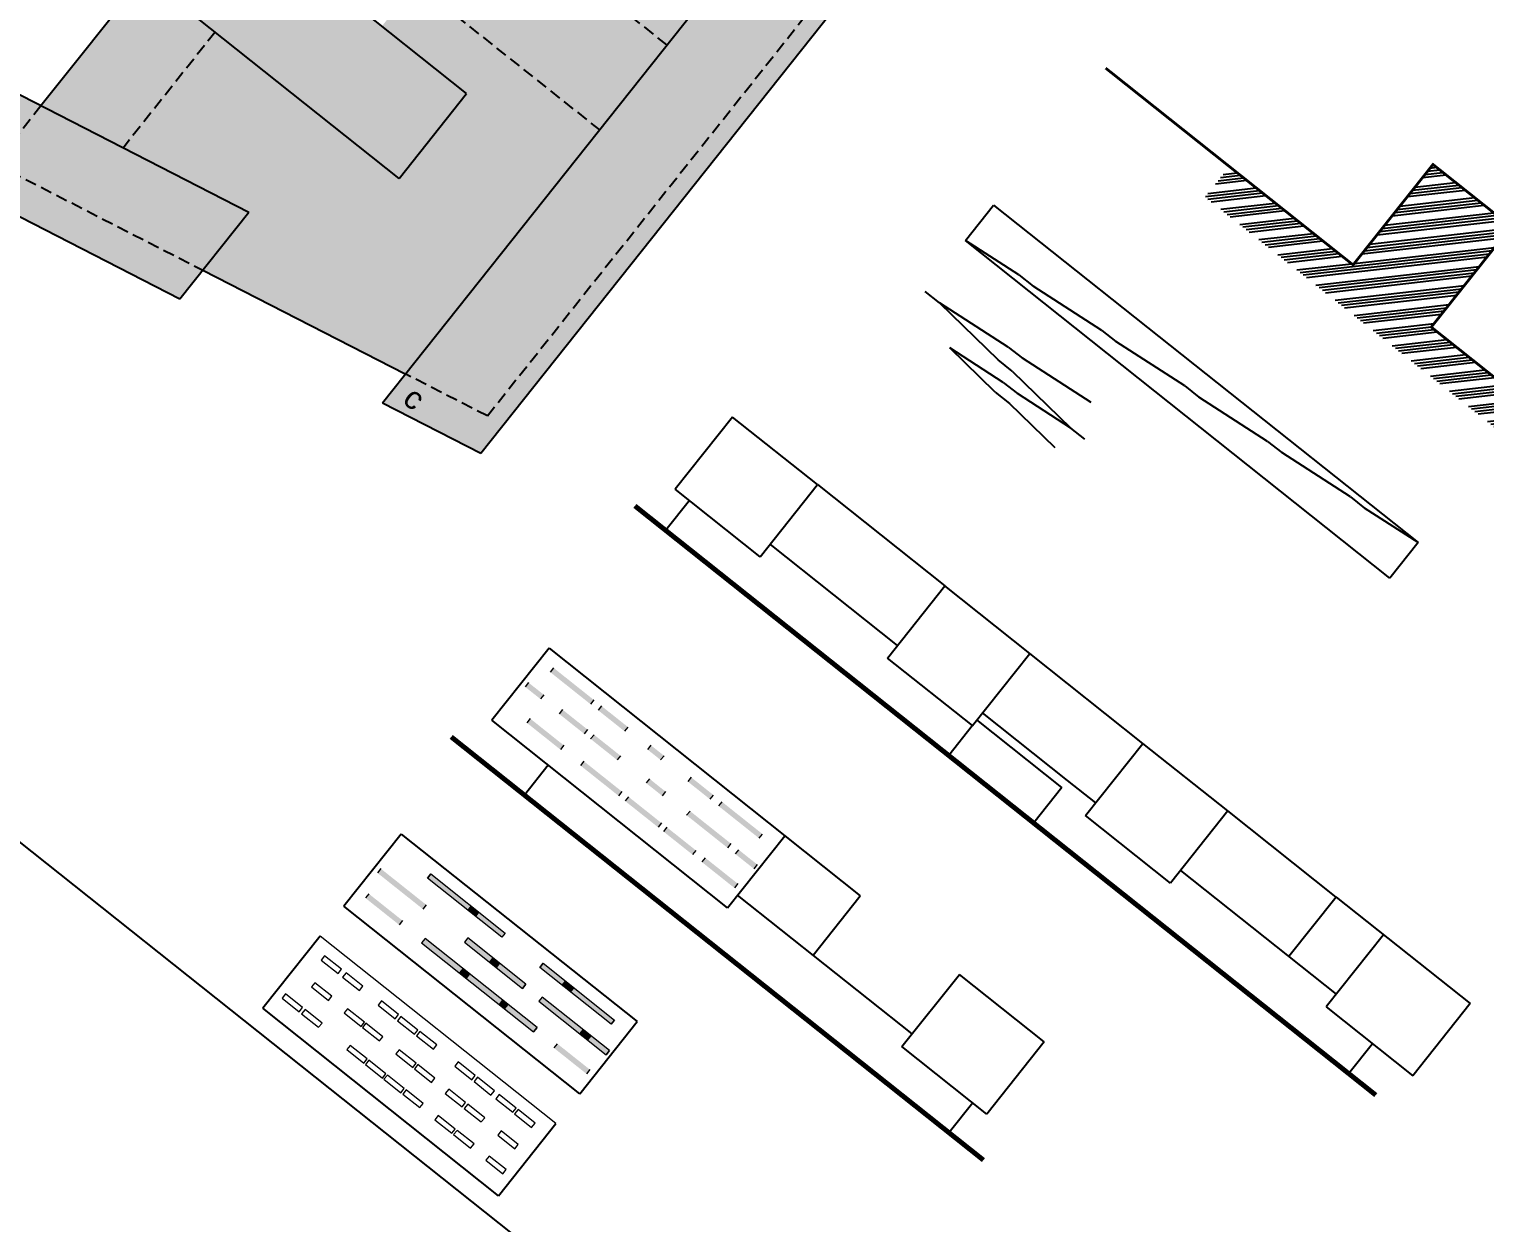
# Model space of a CAD drawing. Header units: metres. Extents: x -664657 to -643449, y -1076720 to -1062383.
# Drawn here: x -657582.8 to -657421.8, y -1068461.4 to -1068329.4 of the extents above; entities that cross this region are included whole.
import ezdxf

# ---------------------------------------------------------------- set-up
doc = ezdxf.new("R2010")
doc.units = ezdxf.units.M
doc.header["$LTSCALE"] = 0.1
doc.linetypes.add('DASHED', pattern=[19.05, 12.7, -6.35])
doc.layers.get('0').update_dxf_attribs({"color": 8, "lineweight": 9})
for name, color, linetype in [('AA_THER_popis', 6, 'Continuous'), ('AA_THER_slabá', 4, 'Continuous'), ('AA_THER_srafy', 52, 'Continuous'), ('AA_THER_čárkovaná', 5, 'DASHED')]:
    doc.layers.add(name, color=color, linetype=linetype)
doc.layers.add('AA_THER_silná', color=1, linetype='Continuous', lineweight=70)
doc.styles.get("Standard").update_dxf_attribs({"font": 'arial.ttf', "width": 0.8})

msp = doc.modelspace()

# ---------------------------------------------------------------- hatches: boundary and pattern name
h = msp.add_hatch(color=256)
h.paths.add_polyline_path([(-657520.728, -1068404.022), (-657520.354, -1068403.553), (-657524.825, -1068399.998), (-657525.198, -1068400.468)])
h.paths.add_polyline_path([(-657519.515, -1068404.22), (-657519.888, -1068404.69), (-657516.961, -1068407.017), (-657516.587, -1068406.548)])
h.paths.add_polyline_path([(-657514.046, -1068408.569), (-657514.419, -1068409.038), (-657512.967, -1068410.193), (-657512.593, -1068409.723)])
h.paths.add_polyline_path([(-657509.598, -1068412.105), (-657509.971, -1068412.575), (-657507.498, -1068414.541), (-657507.124, -1068414.072)])
h.paths.add_polyline_path([(-657506.194, -1068414.811), (-657506.567, -1068415.281), (-657502.074, -1068418.854), (-657501.7, -1068418.384)])
h = msp.add_hatch(color=256)
h.paths.add_polyline_path([(-657502.274, -1068421.761), (-657504.339, -1068420.119), (-657504.712, -1068420.588), (-657502.647, -1068422.23)])
h.paths.add_polyline_path([(-657505.201, -1068419.433), (-657509.717, -1068415.843), (-657510.091, -1068416.312), (-657505.575, -1068419.903)])
h.paths.add_polyline_path([(-657512.441, -1068413.677), (-657514.211, -1068412.27), (-657514.584, -1068412.74), (-657512.814, -1068414.147)])
h.paths.add_polyline_path([(-657517.41, -1068409.726), (-657520.338, -1068407.398), (-657520.711, -1068407.868), (-657517.784, -1068410.196)])
h.paths.add_polyline_path([(-657525.898, -1068402.978), (-657527.577, -1068401.643), (-657527.951, -1068402.112), (-657526.271, -1068403.448)])
for points in [[(-657521.064, -1068406.821), (-657523.833, -1068404.62), (-657524.206, -1068405.089), (-657521.437, -1068407.291)], [(-657512.878, -1068417.162), (-657516.532, -1068414.257), (-657516.905, -1068414.727), (-657513.251, -1068417.632)], [(-657538.897, -1068426.216), (-657543.932, -1068422.213), (-657544.306, -1068422.683), (-657539.271, -1068426.686)], [(-657534.295, -1068426.81), (-657533.921, -1068426.34), (-657538.392, -1068422.786), (-657538.765, -1068423.255)], [(-657541.54, -1068427.947), (-657545.262, -1068424.988), (-657545.635, -1068425.458), (-657541.914, -1068428.417)], [(-657533.455, -1068427.477), (-657533.082, -1068427.008), (-657533.921, -1068426.34), (-657534.295, -1068426.81)], [(-657533.082, -1068427.008), (-657533.455, -1068427.477), (-657530.528, -1068429.805), (-657530.154, -1068429.335)], [(-657534.836, -1068433.278), (-657539.034, -1068429.94), (-657539.408, -1068430.41), (-657535.209, -1068433.748)], [(-657531.52, -1068432.082), (-657534.288, -1068429.881), (-657534.662, -1068430.35), (-657531.893, -1068432.552)], [(-657531.167, -1068433.129), (-657530.793, -1068432.659), (-657531.52, -1068432.082), (-657531.893, -1068432.552)], [(-657527.866, -1068434.987), (-657530.793, -1068432.659), (-657531.167, -1068433.129), (-657528.239, -1068435.457)], [(-657525.953, -1068432.675), (-657526.326, -1068433.145), (-657523.853, -1068435.112), (-657523.479, -1068434.642)], [(-657534.836, -1068433.278), (-657535.209, -1068433.748), (-657534.483, -1068434.325), (-657534.11, -1068433.855)], [(-657530.456, -1068436.76), (-657534.11, -1068433.855), (-657534.483, -1068434.325), (-657530.829, -1068437.23)], [(-657522.922, -1068435.852), (-657522.549, -1068435.382), (-657523.479, -1068434.642), (-657523.853, -1068435.112)], [(-657522.549, -1068435.382), (-657522.922, -1068435.852), (-657518.429, -1068439.424), (-657518.056, -1068438.954)], [(-657530.456, -1068436.76), (-657530.829, -1068437.23), (-657530.24, -1068437.699), (-657529.866, -1068437.229)], [(-657526.644, -1068439.792), (-657529.866, -1068437.229), (-657530.24, -1068437.699), (-657527.017, -1068440.261)], [(-657521.556, -1068440.004), (-657526.072, -1068436.413), (-657526.446, -1068436.883), (-657521.93, -1068440.473)], [(-657521.068, -1068441.159), (-657520.694, -1068440.689), (-657521.556, -1068440.004), (-657521.93, -1068440.473)], [(-657518.629, -1068442.331), (-657520.694, -1068440.689), (-657521.068, -1068441.159), (-657519.002, -1068442.801)], [(-657520.791, -1068444.445), (-657524.399, -1068441.576), (-657524.773, -1068442.046), (-657521.164, -1068444.914)]]:
    msp.add_hatch(color=256).paths.add_polyline_path(points)
h = msp.add_hatch(color=256)
h.paths.add_polyline_path([(-657504.436, -1068423.874), (-657508.044, -1068421.005), (-657508.418, -1068421.475), (-657504.809, -1068424.344)])
h.paths.add_polyline_path([(-657509.065, -1068420.194), (-657512.288, -1068417.631), (-657512.661, -1068418.101), (-657509.439, -1068420.663)])
h.paths.add_polyline_path([(-657523.68, -1068408.574), (-657527.402, -1068405.615), (-657527.775, -1068406.084), (-657524.053, -1068409.044)])
h.paths.add_polyline_path([(-657517.258, -1068413.68), (-657521.456, -1068410.342), (-657521.829, -1068410.812), (-657517.631, -1068414.15)])
at = {"layer": 'AA_THER_srafy'}
h = msp.add_hatch(color=31, dxfattribs=at)
h.dxf.hatch_style = 1
h.paths.add_polyline_path([(-657526.521, -1068268.671), (-657532.745, -1068276.498), (-657507.697, -1068296.413), (-657501.473, -1068288.586)])
h.paths.add_polyline_path([(-657526.521, -1068268.671), (-657501.473, -1068288.586), (-657500.229, -1068287.02), (-657531.539, -1068262.126), (-657539.007, -1068271.519), (-657532.745, -1068276.498)])
h.paths.add_polyline_path([(-657543.947, -1068290.588), (-657550.209, -1068285.609), (-657557.677, -1068295.002), (-657551.415, -1068299.981)])
h.paths.add_polyline_path([(-657551.415, -1068299.981), (-657543.587, -1068306.204), (-657536.119, -1068296.811), (-657543.947, -1068290.588)])
h.paths.add_polyline_path([(-657526.726, -1068304.279), (-657534.194, -1068313.672), (-657523.236, -1068322.385), (-657515.768, -1068312.992)], flags=16)
h.paths.add_polyline_path([(-657562.617, -1068314.07), (-657568.879, -1068309.091), (-657576.347, -1068318.484), (-657570.085, -1068323.463)])
h.paths.add_polyline_path([(-657541.906, -1068345.867), (-657534.438, -1068336.474), (-657562.617, -1068314.07), (-657570.085, -1068323.463)])
h.paths.add_polyline_path([(-657581.531, -1068337.859), (-657588.794, -1068334.139), (-657596.412, -1068343.72), (-657566.149, -1068359.218), (-657563.61, -1068356.024), (-657586.609, -1068344.246)])
h.paths.add_polyline_path([(-657581.531, -1068337.859), (-657586.609, -1068344.246), (-657563.61, -1068356.024), (-657558.532, -1068349.637)])
h.paths.add_polyline_path([(-657541.215, -1068367.493), (-657543.754, -1068370.687), (-657532.86, -1068376.266), (-657476.746, -1068305.69), (-657486.139, -1068298.222), (-657487.384, -1068299.788), (-657479.556, -1068306.011), (-657532.136, -1068372.143)])
h.paths.add_polyline_path([(-657532.136, -1068372.143), (-657479.556, -1068306.011), (-657487.384, -1068299.788), (-657541.215, -1068367.493)], flags=16)
h = msp.add_hatch(color=151, dxfattribs=at)
h.dxf.hatch_style = 1
h.paths.add_polyline_path([(-657536.119, -1068296.811), (-657524.917, -1068282.722), (-657532.745, -1068276.498), (-657543.947, -1068290.588)])
h.paths.add_polyline_path([(-657562.258, -1068329.686), (-657570.085, -1068323.463), (-657581.531, -1068337.859), (-657572.452, -1068342.508)])
h = msp.add_hatch(color=254, dxfattribs=at)
h.dxf.hatch_style = 1
h.paths.add_polyline_path([(-657512.278, -1068331.098), (-657487.384, -1068299.788), (-657501.473, -1068288.586), (-657507.697, -1068296.413), (-657524.917, -1068282.722), (-657536.119, -1068296.811), (-657543.587, -1068306.204), (-657534.194, -1068313.672), (-657526.726, -1068304.279), (-657515.768, -1068312.992), (-657523.236, -1068322.385)])
h.paths.add_polyline_path([(-657519.746, -1068340.491), (-657512.278, -1068331.098), (-657523.236, -1068322.385), (-657532.598, -1068314.942), (-657540.066, -1068324.335)])
h = msp.add_hatch(color=41, dxfattribs=at)
h.dxf.hatch_style = 1
h.paths.add_polyline_path([(-657541.906, -1068345.867), (-657562.258, -1068329.686), (-657572.452, -1068342.508), (-657558.532, -1068349.637), (-657563.61, -1068356.024), (-657541.215, -1068367.493), (-657519.746, -1068340.491), (-657540.066, -1068324.335), (-657543.8, -1068329.031), (-657554.79, -1068320.293), (-657534.438, -1068336.474)])
h = msp.add_hatch(dxfattribs=at)
h.set_pattern_fill('ANSI34', color=254, scale=0.1, style=0)
h.set_pattern_definition([(6.51268, (-656030.26, -1069498.5804), (-0.2160709, 1.8927066), []), (6.51268, (-656029.9085, -1069498.8599), (-0.2160709, 1.8927066), []), (6.51268, (-656029.557, -1069499.1393), (-0.2160709, 1.8927066), []), (6.51268, (-656029.2056, -1069499.4187), (-0.2160709, 1.8927066), [])])
h.paths.add_polyline_path([(-657356.375, -1068419.029), (-657374.801, -1068404.379), (-657391.225, -1068391.32), (-657395.578, -1068387.858), (-657386.741, -1068376.743), (-657395.685, -1068369.632), (-657404.522, -1068380.747), (-657427.701, -1068362.317), (-657418.863, -1068351.203), (-657427.512, -1068344.326), (-657436.35, -1068355.44), (-657450.04, -1068344.555), (-657452.716, -1068347.922), (-657314.772, -1068457.598), (-657312.097, -1068454.234), (-657324.11, -1068444.683), (-657327.837, -1068441.72), (-657329.019, -1068443.207), (-657357.167, -1068420.827), (-657357.478, -1068421.219), (-657357.869, -1068420.907)])
h.paths.add_polyline_path([(-657248.573, -1068504.743), (-657251.312, -1068502.565), (-657249.444, -1068500.217), (-657255.374, -1068495.503), (-657257.241, -1068497.851), (-657264.756, -1068491.876), (-657262.889, -1068489.527), (-657268.314, -1068485.214), (-657270.181, -1068487.562), (-657291.615, -1068470.52), (-657286.014, -1068463.475), (-657290.429, -1068456.132), (-657298.578, -1068453.485), (-657304.179, -1068460.53), (-657312.097, -1068454.234), (-657314.772, -1068457.598), (-657251.246, -1068508.105)])

# ---------------------------------------------------------------- linework, layer by layer
for p, q in [((-657524.825, -1068399.998), (-657525.198, -1068400.468)), ((-657527.577, -1068401.643), (-657527.951, -1068402.112)), ((-657525.898, -1068402.978), (-657526.271, -1068403.448)), ((-657520.354, -1068403.553), (-657520.728, -1068404.022)), ((-657523.833, -1068404.62), (-657524.206, -1068405.089)), ((-657519.515, -1068404.22), (-657519.888, -1068404.69)), ((-657527.402, -1068405.615), (-657527.775, -1068406.084)), ((-657521.064, -1068406.821), (-657521.437, -1068407.291)), ((-657516.587, -1068406.548), (-657516.961, -1068407.017)), ((-657523.68, -1068408.574), (-657524.053, -1068409.044)), ((-657520.338, -1068407.398), (-657520.711, -1068407.868)), ((-657514.046, -1068408.569), (-657514.419, -1068409.038)), ((-657521.456, -1068410.342), (-657521.829, -1068410.812)), ((-657517.41, -1068409.726), (-657517.784, -1068410.196)), ((-657512.967, -1068410.193), (-657512.593, -1068409.723)), ((-657514.211, -1068412.27), (-657514.584, -1068412.74)), ((-657509.598, -1068412.105), (-657509.971, -1068412.575)), ((-657517.258, -1068413.68), (-657517.631, -1068414.15)), ((-657516.532, -1068414.257), (-657516.905, -1068414.727)), ((-657512.441, -1068413.677), (-657512.814, -1068414.147)), ((-657507.498, -1068414.541), (-657507.124, -1068414.072)), ((-657506.194, -1068414.811), (-657506.567, -1068415.281)), ((-657509.717, -1068415.843), (-657510.091, -1068416.312)), ((-657512.878, -1068417.162), (-657513.251, -1068417.632)), ((-657512.288, -1068417.631), (-657512.661, -1068418.101)), ((-657502.074, -1068418.854), (-657501.7, -1068418.384)), ((-657505.201, -1068419.433), (-657505.575, -1068419.903)), ((-657509.065, -1068420.194), (-657509.439, -1068420.663)), ((-657508.044, -1068421.005), (-657508.418, -1068421.475)), ((-657504.339, -1068420.119), (-657504.712, -1068420.588)), ((-657543.932, -1068422.213), (-657544.306, -1068422.683)), ((-657538.392, -1068422.786), (-657538.765, -1068423.255)), ((-657502.274, -1068421.761), (-657502.647, -1068422.23)), ((-657504.436, -1068423.874), (-657504.809, -1068424.344)), ((-657545.262, -1068424.988), (-657545.635, -1068425.458)), ((-657538.897, -1068426.216), (-657539.271, -1068426.686)), ((-657533.921, -1068426.34), (-657534.295, -1068426.81)), ((-657541.54, -1068427.947), (-657541.914, -1068428.417)), ((-657533.082, -1068427.008), (-657533.455, -1068427.477)), ((-657524.546, -1068450.417), (-657550.637, -1068429.673)), ((-657530.154, -1068429.335), (-657530.528, -1068429.805)), ((-657539.034, -1068429.94), (-657539.408, -1068430.41)), ((-657534.288, -1068429.881), (-657534.662, -1068430.35)), ((-657531.52, -1068432.082), (-657531.893, -1068432.552)), ((-657530.793, -1068432.659), (-657531.167, -1068433.129)), ((-657525.953, -1068432.675), (-657526.326, -1068433.145)), ((-657534.836, -1068433.278), (-657535.209, -1068433.748)), ((-657534.11, -1068433.855), (-657534.483, -1068434.325)), ((-657527.866, -1068434.987), (-657528.239, -1068435.457)), ((-657523.853, -1068435.112), (-657523.479, -1068434.642)), ((-657522.549, -1068435.382), (-657522.922, -1068435.852)), ((-657530.456, -1068436.76), (-657530.829, -1068437.23)), ((-657529.866, -1068437.229), (-657530.24, -1068437.699)), ((-657526.072, -1068436.413), (-657526.446, -1068436.883)), ((-657518.429, -1068439.424), (-657518.056, -1068438.954)), ((-657526.644, -1068439.792), (-657527.017, -1068440.261)), ((-657521.556, -1068440.004), (-657521.93, -1068440.473)), ((-657520.694, -1068440.689), (-657521.068, -1068441.159)), ((-657524.399, -1068441.576), (-657524.773, -1068442.046)), ((-657518.629, -1068442.331), (-657519.002, -1068442.801)), ((-657520.791, -1068444.445), (-657521.164, -1068444.914))]:
    msp.add_line(p, q)
at = {"color": 1, "lineweight": 30, "const_width": 0.3}
msp.add_lwpolyline([(-657355.984, -1068419.34), (-657395.578, -1068387.858), (-657386.741, -1068376.743), (-657395.685, -1068369.632), (-657404.522, -1068380.747), (-657427.701, -1068362.317), (-657418.863, -1068351.203), (-657427.512, -1068344.326), (-657436.35, -1068355.44), (-657463.73, -1068333.67)], dxfattribs=at)
for points in [[(-657538.392, -1068422.786), (-657530.154, -1068429.335), (-657530.528, -1068429.805), (-657538.765, -1068423.255)], [(-657526.644, -1068439.792), (-657539.034, -1068429.94), (-657539.408, -1068430.41), (-657527.017, -1068440.261)], [(-657527.866, -1068434.987), (-657534.288, -1068429.881), (-657534.662, -1068430.35), (-657528.239, -1068435.457)], [(-657550.523, -1068432.319), (-657548.644, -1068433.813), (-657548.271, -1068433.343), (-657550.149, -1068431.85)], [(-657525.953, -1068432.675), (-657518.056, -1068438.954), (-657518.429, -1068439.424), (-657526.326, -1068433.145)], [(-657548.151, -1068434.205), (-657546.273, -1068435.698), (-657545.899, -1068435.229), (-657547.778, -1068433.735)], [(-657554.849, -1068436.545), (-657552.971, -1068438.038), (-657552.597, -1068437.569), (-657554.476, -1068436.075)], [(-657551.595, -1068435.299), (-657549.717, -1068436.793), (-657549.343, -1068436.323), (-657551.222, -1068434.829)], [(-657547.974, -1068438.178), (-657546.096, -1068439.672), (-657545.722, -1068439.202), (-657547.601, -1068437.709)], [(-657544.232, -1068437.321), (-657542.354, -1068438.814), (-657541.98, -1068438.345), (-657543.859, -1068436.851)], [(-657526.446, -1068436.883), (-657519.002, -1068442.801), (-657518.629, -1068442.331), (-657526.072, -1068436.413)], [(-657552.686, -1068438.265), (-657550.807, -1068439.758), (-657550.434, -1068439.289), (-657552.313, -1068437.795)], [(-657545.96, -1068439.78), (-657544.081, -1068441.273), (-657543.708, -1068440.804), (-657545.586, -1068439.31)], [(-657542.069, -1068439.041), (-657540.19, -1068440.534), (-657539.817, -1068440.065), (-657541.696, -1068438.571)], [(-657539.995, -1068440.69), (-657538.116, -1068442.183), (-657537.743, -1068441.714), (-657539.622, -1068440.22)], [(-657547.696, -1068442.232), (-657545.818, -1068443.726), (-657545.444, -1068443.256), (-657547.323, -1068441.762)], [(-657542.279, -1068442.706), (-657540.4, -1068444.2), (-657540.027, -1068443.73), (-657541.906, -1068442.237)], [(-657545.622, -1068443.881), (-657543.744, -1068445.375), (-657543.37, -1068444.905), (-657545.249, -1068443.411)], [(-657540.205, -1068444.355), (-657538.326, -1068445.849), (-657537.953, -1068445.379), (-657539.832, -1068443.886)], [(-657535.749, -1068444.065), (-657533.87, -1068445.559), (-657533.497, -1068445.089), (-657535.376, -1068443.596)], [(-657543.578, -1068445.506), (-657541.699, -1068447), (-657541.326, -1068446.53), (-657543.204, -1068445.037)], [(-657533.615, -1068445.762), (-657531.737, -1068447.255), (-657531.363, -1068446.786), (-657533.242, -1068445.292)], [(-657541.504, -1068447.155), (-657539.625, -1068448.649), (-657539.252, -1068448.179), (-657541.13, -1068446.686)], [(-657536.792, -1068447.069), (-657534.913, -1068448.563), (-657534.54, -1068448.093), (-657536.419, -1068446.599)], [(-657531.214, -1068447.671), (-657529.335, -1068449.165), (-657528.962, -1068448.695), (-657530.841, -1068447.201)], [(-657534.688, -1068448.742), (-657532.81, -1068450.235), (-657532.436, -1068449.766), (-657534.315, -1068448.272)], [(-657529.119, -1068449.337), (-657527.24, -1068450.831), (-657526.867, -1068450.361), (-657528.745, -1068448.868)], [(-657537.942, -1068449.987), (-657536.063, -1068451.481), (-657535.69, -1068451.011), (-657537.569, -1068449.517)], [(-657535.868, -1068451.636), (-657533.989, -1068453.13), (-657533.616, -1068452.66), (-657535.495, -1068451.166)], [(-657530.978, -1068451.692), (-657529.099, -1068453.185), (-657528.726, -1068452.716), (-657530.604, -1068451.222)], [(-657532.306, -1068454.468), (-657530.428, -1068455.962), (-657530.054, -1068455.492), (-657531.933, -1068453.998)]]:
    msp.add_lwpolyline(points, close=True)
at = {"layer": 'AA_THER_silná'}
for p, q in [((-657515.816, -1068382.069), (-657433.866, -1068447.225)), ((-657536.13, -1068407.618), (-657477.268, -1068454.418))]:
    msp.add_line(p, q, dxfattribs=at)
at = {"layer": 'AA_THER_slabá'}
for p, q in [((-657543.754, -1068370.687), (-657486.139, -1068298.222)), ((-657532.86, -1068376.266), (-657476.746, -1068305.69)), ((-657534.438, -1068336.474), (-657568.879, -1068309.091)), ((-657541.906, -1068345.867), (-657576.347, -1068318.484)), ((-657558.532, -1068349.637), (-657588.794, -1068334.139)), ((-657541.906, -1068345.867), (-657534.438, -1068336.474)), ((-657566.149, -1068359.218), (-657596.412, -1068343.72)), ((-657479.238, -1068352.726), (-657476.127, -1068348.813)), ((-657476.127, -1068348.813), (-657429.162, -1068386.153)), ((-657558.532, -1068349.637), (-657566.149, -1068359.218)), ((-657473.324, -1068356.535), (-657479.238, -1068352.726)), ((-657432.274, -1068390.067), (-657479.238, -1068352.726)), ((-657473.324, -1068356.535), (-657471.758, -1068357.78)), ((-657482.118, -1068359.626), (-657483.683, -1068358.381)), ((-657464.153, -1068362.676), (-657471.758, -1068357.78)), ((-657482.118, -1068359.626), (-657475.633, -1068365.931)), ((-657474.513, -1068364.522), (-657482.118, -1068359.626)), ((-657464.153, -1068362.676), (-657462.588, -1068363.921)), ((-657475.063, -1068368.428), (-657480.978, -1068364.62)), ((-657475.935, -1068369.524), (-657480.978, -1068364.62)), ((-657474.513, -1068364.522), (-657472.947, -1068365.767)), ((-657454.983, -1068368.817), (-657462.588, -1068363.921)), ((-657474.068, -1068367.176), (-657475.633, -1068365.931)), ((-657465.343, -1068370.664), (-657472.947, -1068365.767)), ((-657475.063, -1068368.428), (-657473.498, -1068369.673)), ((-657474.068, -1068367.176), (-657467.583, -1068373.482)), ((-657475.935, -1068369.524), (-657474.369, -1068370.769)), ((-657467.583, -1068373.482), (-657473.498, -1068369.673)), ((-657454.983, -1068368.817), (-657453.417, -1068370.062)), ((-657445.813, -1068374.959), (-657453.417, -1068370.062)), ((-657543.754, -1068370.687), (-657532.86, -1068376.266)), ((-657469.326, -1068375.673), (-657474.369, -1068370.769)), ((-657504.999, -1068372.272), (-657511.347, -1068380.256)), ((-657495.606, -1068379.74), (-657504.999, -1068372.272)), ((-657466.018, -1068374.726), (-657467.583, -1068373.482)), ((-657445.813, -1068374.959), (-657444.247, -1068376.203)), ((-657436.642, -1068381.1), (-657444.247, -1068376.203)), ((-657501.954, -1068387.724), (-657495.606, -1068379.74)), ((-657501.954, -1068387.724), (-657511.347, -1068380.256)), ((-657436.642, -1068381.1), (-657435.077, -1068382.345)), ((-657509.782, -1068381.501), (-657512.395, -1068384.788)), ((-657429.162, -1068386.153), (-657435.077, -1068382.345)), ((-657429.162, -1068386.153), (-657432.274, -1068390.067)), ((-657486.744, -1068397.517), (-657500.834, -1068386.315)), ((-657487.865, -1068398.926), (-657481.517, -1068390.942)), ((-657472.124, -1068398.41), (-657481.517, -1068390.942)), ((-657525.313, -1068397.822), (-657531.661, -1068405.806)), ((-657525.313, -1068397.822), (-657490.872, -1068425.205)), ((-657478.472, -1068406.394), (-657487.865, -1068398.926)), ((-657478.472, -1068406.394), (-657472.124, -1068398.41)), ((-657467.959, -1068412.454), (-657477.351, -1068404.986)), ((-657505.57, -1068426.55), (-657531.661, -1068405.806)), ((-657478.472, -1068406.394), (-657481.086, -1068409.682)), ((-657468.581, -1068413.236), (-657477.974, -1068405.768)), ((-657465.948, -1068416.352), (-657459.6, -1068408.368)), ((-657450.207, -1068415.836), (-657459.6, -1068408.368)), ((-657525.399, -1068410.784), (-657528.013, -1068414.072)), ((-657468.581, -1068413.236), (-657471.693, -1068417.15)), ((-657464.828, -1068414.943), (-657467.959, -1068412.454)), ((-657456.555, -1068423.82), (-657465.948, -1068416.352)), ((-657450.207, -1068415.836), (-657456.555, -1068423.82)), ((-657541.668, -1068418.392), (-657548.016, -1068426.376)), ((-657541.668, -1068418.392), (-657515.577, -1068439.137)), ((-657505.57, -1068426.55), (-657499.222, -1068418.566)), ((-657499.222, -1068418.566), (-657490.872, -1068425.205)), ((-657455.435, -1068422.411), (-657438.214, -1068436.103)), ((-657521.925, -1068447.121), (-657548.016, -1068426.376)), ((-657485.141, -1068440.493), (-657504.449, -1068425.141)), ((-657496.1, -1068431.78), (-657490.872, -1068425.205)), ((-657438.233, -1068425.356), (-657443.461, -1068431.931)), ((-657438.233, -1068425.356), (-657423.406, -1068437.145)), ((-657550.637, -1068429.673), (-657556.985, -1068437.657)), ((-657432.987, -1068429.528), (-657439.334, -1068437.512)), ((-657486.262, -1068441.901), (-657479.914, -1068433.917)), ((-657470.521, -1068441.386), (-657479.914, -1068433.917)), ((-657530.894, -1068458.402), (-657556.985, -1068437.657)), ((-657439.334, -1068437.512), (-657429.753, -1068445.129)), ((-657423.406, -1068437.145), (-657429.753, -1068445.129)), ((-657521.925, -1068447.121), (-657515.577, -1068439.137)), ((-657476.869, -1068449.37), (-657486.262, -1068441.901)), ((-657470.521, -1068441.386), (-657476.869, -1068449.37)), ((-657434.206, -1068441.589), (-657436.82, -1068444.876)), ((-657478.434, -1068448.125), (-657481.048, -1068451.412)), ((-657530.894, -1068458.402), (-657524.546, -1068450.417))]:
    msp.add_line(p, q, dxfattribs=at)
at = {"layer": 'AA_THER_slabá', "color": 254}
for p, q in [((-657495.606, -1068379.74), (-657481.517, -1068390.942)), ((-657459.6, -1068408.368), (-657472.124, -1068398.41)), ((-657438.233, -1068425.356), (-657450.207, -1068415.836))]:
    msp.add_line(p, q, dxfattribs=at)
at = {"layer": 'AA_THER_slabá'}
msp.add_lwpolyline([(-657441.166, -1067952.925), (-657031.611, -1068281.432), (-657286.313, -1068655.841), (-657723.605, -1068308.161)], close=True, dxfattribs=at)
for points in [[(-657570.085, -1068323.463), (-657581.531, -1068337.859)], [(-657563.61, -1068356.024), (-657541.215, -1068367.493)]]:
    msp.add_lwpolyline(points, dxfattribs=at)
at = {"layer": 'AA_THER_čárkovaná'}
for p, q in [((-657512.278, -1068331.098), (-657523.236, -1068322.385)), ((-657540.066, -1068324.335), (-657519.746, -1068340.491)), ((-657562.258, -1068329.686), (-657572.452, -1068342.508)), ((-657532.136, -1068372.143), (-657541.215, -1068367.493))]:
    msp.add_line(p, q, dxfattribs=at)
for points in [[(-657532.136, -1068372.143), (-657479.556, -1068306.011)], [(-657581.531, -1068337.859), (-657586.609, -1068344.246), (-657563.61, -1068356.024)]]:
    msp.add_lwpolyline(points, dxfattribs=at)

# ---------------------------------------------------------------- texts
at = {"layer": 'AA_THER_popis'}
msp.add_text('c', height=2.5, rotation=321.51268, dxfattribs=at).set_placement((-657541.67, -1068370.594))

doc.saveas('drawing.dxf')
